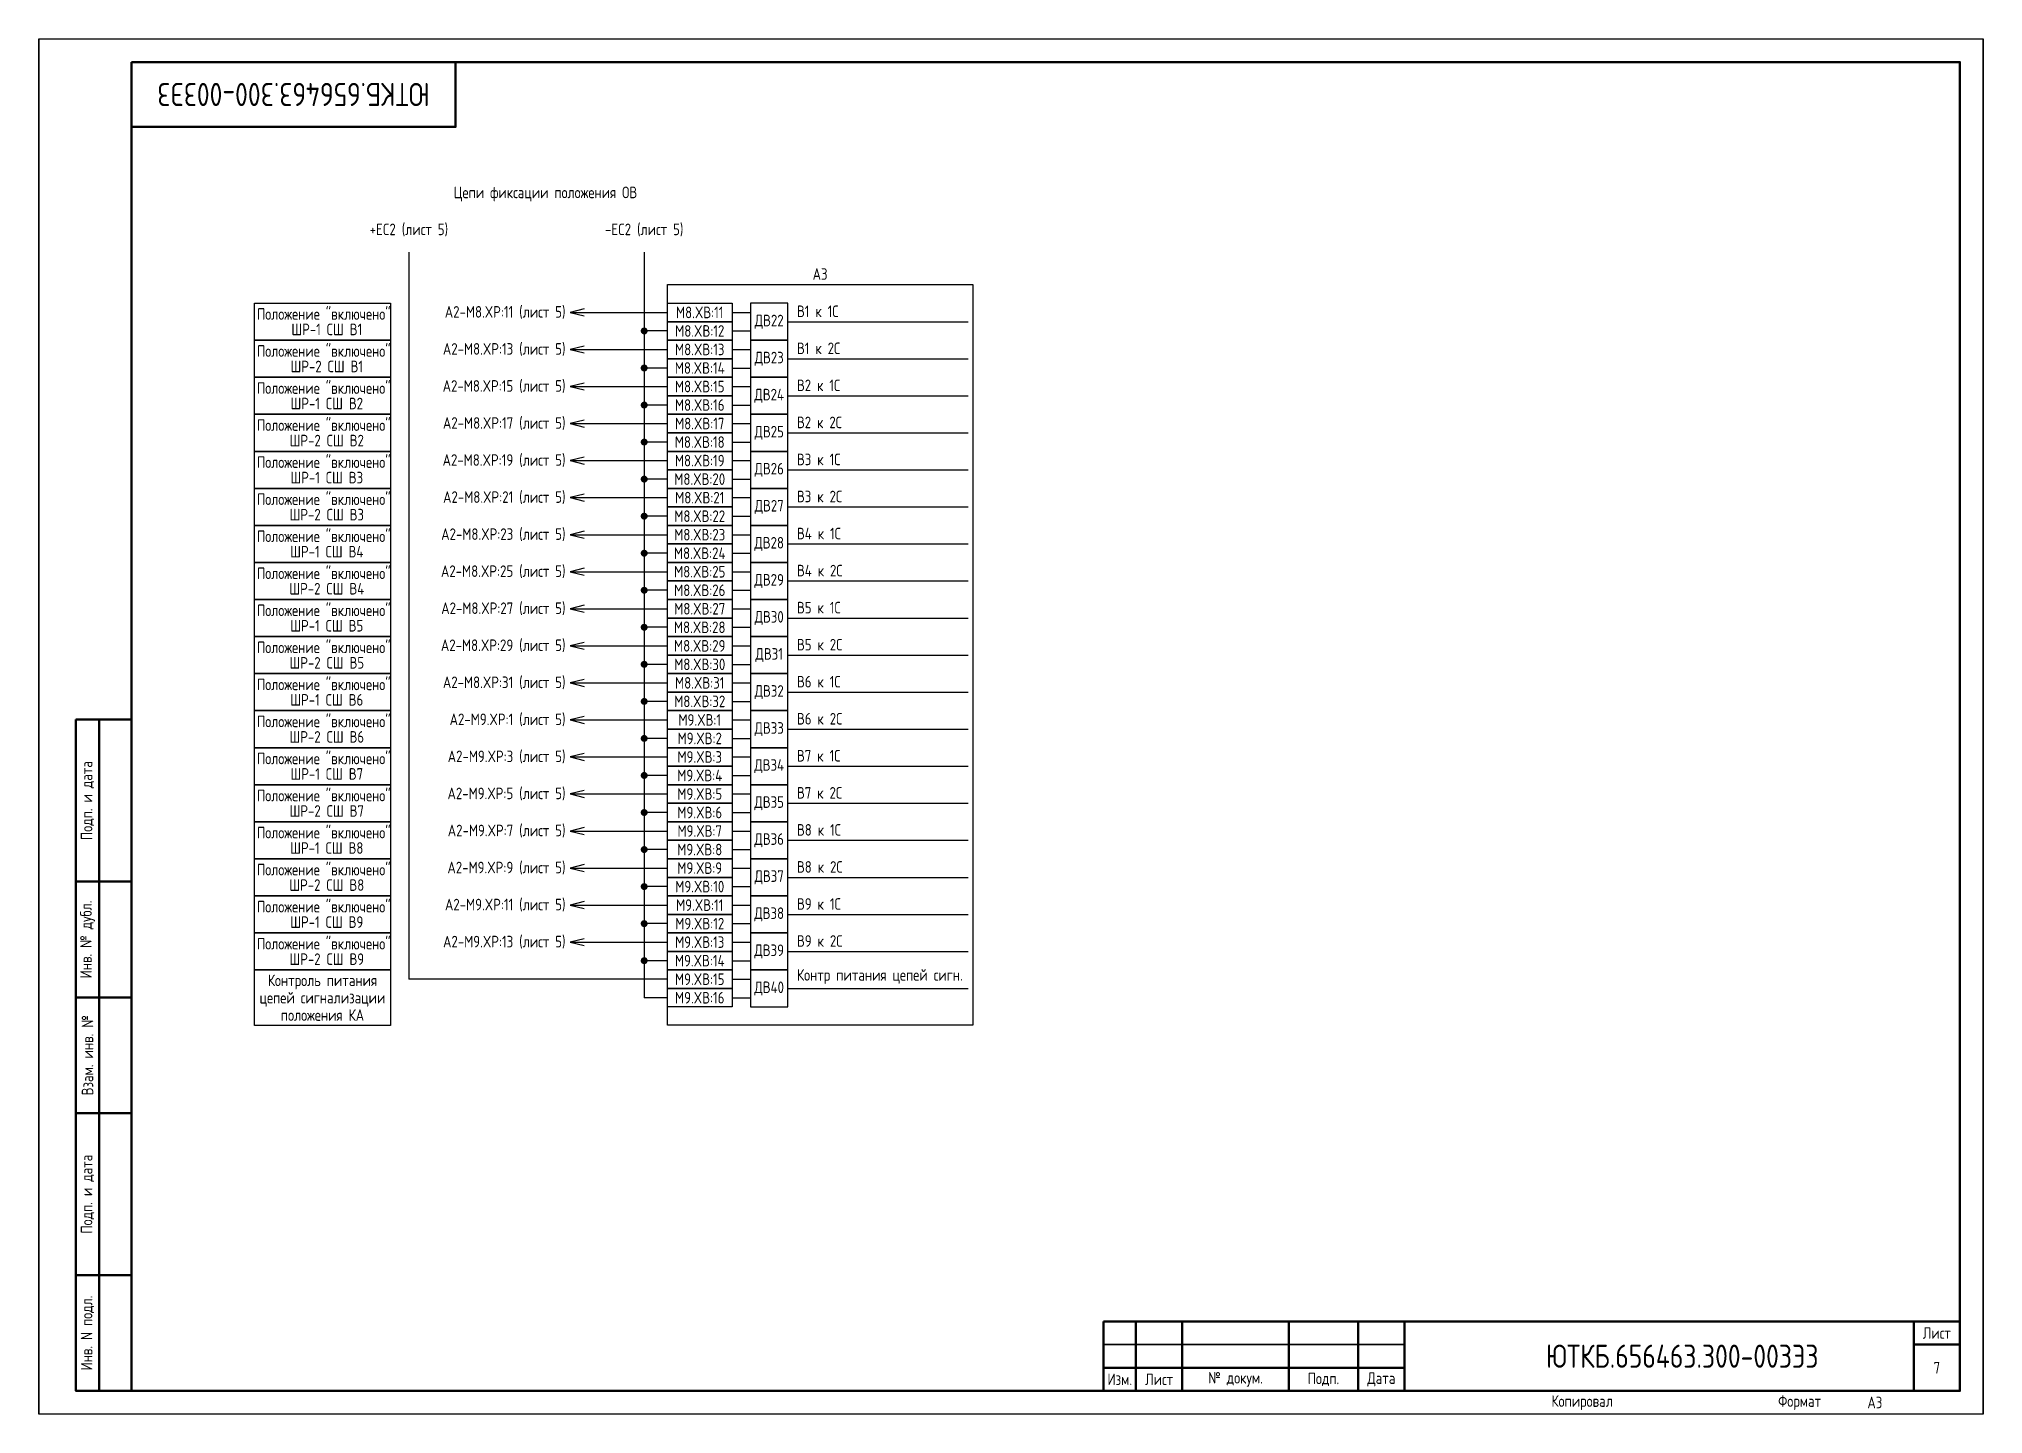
# Paper-space layout '7 Э3' of a CAD drawing. Header units: millimetres. Extents: x 1442 to 1677, y 22 to 188.
# The model-space entities are those that its viewports show. They can reach past a viewport. Long polylines and large blocks are cut down to what shows.
import ezdxf

# ---------------------------------------------------------------- set-up
doc = ezdxf.new("R2010")
doc.units = ezdxf.units.MM
doc.styles.add('Gost_type_A', font='GOST_A.TTF')

# ---------------------------------------------------------------- blocks, each defined once
blk = doc.blocks.new('Формат_А3')
blk.add_lwpolyline([(-420, 297), (0, 297), (0, 0), (-420, 0)], close=True)
at = {"lineweight": 50}
blk.add_lwpolyline([(-400, 292), (-5, 292), (-5, 5), (-400, 5)], close=True, dxfattribs=at)
blk = doc.blocks.new('Штамп малый нижний')
at = {"lineweight": 50}
for points in [[(-185, 15), (-178, 15), (-178, 5), (-185, 5)], [(-178, 15), (-168, 15), (-168, 5), (-178, 5)], [(-168, 15), (-145, 15), (-145, 5), (-168, 5)], [(-145, 15), (-130, 15), (-130, 5), (-145, 5)], [(-130, 15), (-120, 15), (-120, 5), (-130, 5)], [(-120, 15), (-10, 15), (-10, 0), (-120, 0)], [(-10, 15), (0, 15), (0, 10), (-10, 10)], [(-10, 10), (0, 10), (0, 0), (-10, 0)], [(-185, 5), (-178, 5), (-178, 0), (-185, 0)], [(-178, 5), (-168, 5), (-168, 0), (-178, 0)], [(-168, 5), (-145, 5), (-145, 0), (-168, 0)], [(-145, 5), (-130, 5), (-130, 0), (-145, 0)], [(-130, 5), (-120, 5), (-120, 0), (-130, 0)]]:
    blk.add_lwpolyline(points, close=True, dxfattribs=at)
for points in [[(-185, 15), (-178, 15), (-178, 10), (-185, 10)], [(-178, 15), (-168, 15), (-168, 10), (-178, 10)], [(-168, 15), (-145, 15), (-145, 10), (-168, 10)], [(-145, 15), (-130, 15), (-130, 10), (-145, 10)], [(-130, 15), (-120, 15), (-120, 10), (-130, 10)], [(-185, 10), (-178, 10), (-178, 5), (-185, 5)], [(-178, 10), (-168, 10), (-168, 5), (-178, 5)], [(-168, 10), (-145, 10), (-145, 5), (-168, 5)], [(-145, 10), (-130, 10), (-130, 5), (-145, 5)], [(-130, 10), (-120, 10), (-120, 5), (-130, 5)]]:
    blk.add_lwpolyline(points, close=True)
at = {"char_height": 2.5, "style": 'Gost_type_A'}
for s, insert, width, attachment_point in [('Лист', (-5, 12.5), 10, 5), ('Изм.', (-181.5, 2.5), 7, 5), ('Лист', (-173, 2.5), 10, 5), ('№ докум.', (-156.5, 2.5), 23, 5), ('Подп.', (-137.5, 2.5), 15, 5), ('Дата', (-125, 2.5), 10, 5), ('Копировал', (-75, -2.53), 13.1202, 6), ('Формат', (-30, -2.53), 13.1202, 6)]:
    blk.add_mtext(s, dxfattribs=dict(at, insert=insert, width=width, attachment_point=attachment_point))
blk = doc.blocks.new('Штамп левый нижний')
at = {"lineweight": 50}
for points in [[(-12, 145), (-7, 145), (-7, 110), (-12, 110)], [(-7, 145), (0, 145), (0, 110), (-7, 110)], [(-12, 110), (-7, 110), (-7, 85), (-12, 85)], [(-7, 110), (0, 110), (0, 85), (-7, 85)], [(-12, 85), (-7, 85), (-7, 60), (-12, 60)], [(-7, 85), (0, 85), (0, 60), (-7, 60)], [(-12, 60), (-7, 60), (-7, 25), (-12, 25)], [(-7, 60), (0, 60), (0, 25), (-7, 25)], [(-12, 25), (-7, 25), (-7, 0), (-12, 0)], [(-7, 25), (0, 25), (0, 0), (-7, 0)]]:
    blk.add_lwpolyline(points, close=True, dxfattribs=at)
at = {"char_height": 2.5, "attachment_point": 5, "rotation": 90, "style": 'Gost_type_A'}
for s, insert, width in [('Подп. и дата', (-9.5, 127.5), 35), ('Инв. № дубл.', (-9.5, 97.5), 25), ('Взам. инв. №', (-9.5, 72.5), 25), ('Подп. и дата', (-9.5, 42.5), 35), ('Инв. N подл.', (-9.5, 12.5), 25)]:
    blk.add_mtext(s, dxfattribs=dict(at, insert=insert, width=width))
blk = doc.blocks.new('Штамп угловой верхний')
at = {"lineweight": 50}
blk.add_lwpolyline([(0, 0), (70, 0), (70, -14), (0, -14)], close=True, dxfattribs=at)
blk = doc.blocks.new('POINT')
at = {"const_width": 0.75}
blk.add_lwpolyline([(-0.375, 0, 1), (0.375, 0, 1)], format="xyb", close=True, dxfattribs=at)

msp = doc.modelspace()

# ---------------------------------------------------------------- linework, layer by layer
for p, q in [((2599.93, 250.93), (2599.93, 93.92)), ((2650.76, 250.93), (2650.76, 89.92)), ((2634.76, 237.92), (2655.76, 237.92)), ((2669.76, 237.92), (2673.76, 237.92)), ((2681.76, 235.92), (2720.76, 235.92)), ((2655.76, 233.92), (2650.76, 233.92)), ((2669.76, 233.92), (2673.76, 233.92)), ((2634.76, 229.92), (2655.76, 229.92)), ((2669.76, 229.92), (2673.76, 229.92)), ((2681.76, 227.92), (2720.76, 227.92)), ((2655.76, 225.92), (2650.76, 225.92)), ((2669.76, 225.92), (2673.76, 225.92)), ((2634.76, 221.92), (2655.76, 221.92)), ((2669.76, 221.92), (2673.76, 221.92)), ((2681.76, 219.92), (2720.76, 219.92)), ((2655.76, 217.92), (2650.76, 217.92)), ((2669.76, 217.92), (2673.76, 217.92)), ((2634.76, 213.92), (2655.76, 213.92)), ((2669.76, 213.92), (2673.76, 213.92)), ((2681.76, 211.92), (2720.76, 211.92)), ((2634.76, 205.92), (2655.76, 205.92)), ((2655.76, 209.92), (2650.76, 209.92)), ((2669.76, 209.92), (2673.76, 209.92)), ((2669.76, 205.92), (2673.76, 205.92)), ((2655.76, 201.92), (2650.76, 201.92)), ((2669.76, 201.92), (2673.76, 201.92)), ((2681.76, 203.92), (2720.76, 203.92)), ((2634.76, 197.92), (2655.76, 197.92)), ((2669.76, 197.92), (2673.76, 197.92)), ((2655.76, 193.92), (2650.76, 193.92)), ((2669.76, 193.92), (2673.76, 193.92)), ((2681.76, 195.92), (2720.76, 195.92)), ((2634.76, 189.92), (2655.76, 189.92)), ((2669.76, 189.92), (2673.76, 189.92)), ((2655.76, 185.92), (2650.76, 185.92)), ((2669.76, 185.92), (2673.76, 185.92)), ((2681.76, 187.92), (2720.76, 187.92)), ((2634.76, 181.92), (2655.76, 181.92)), ((2669.76, 181.92), (2673.76, 181.92)), ((2655.76, 177.92), (2650.76, 177.92)), ((2669.76, 177.92), (2673.76, 177.92)), ((2681.76, 179.92), (2720.76, 179.92)), ((2634.76, 173.92), (2655.76, 173.92)), ((2669.76, 173.92), (2673.76, 173.92)), ((2655.76, 169.92), (2650.76, 169.92)), ((2669.76, 169.92), (2673.76, 169.92)), ((2681.76, 171.92), (2720.76, 171.92)), ((2634.76, 165.92), (2655.76, 165.92)), ((2669.76, 165.92), (2673.76, 165.92)), ((2681.76, 163.92), (2720.76, 163.92)), ((2655.76, 161.92), (2650.76, 161.92)), ((2669.76, 161.92), (2673.76, 161.92)), ((2634.76, 157.92), (2655.76, 157.92)), ((2669.76, 157.92), (2673.76, 157.92)), ((2681.76, 155.92), (2720.76, 155.92)), ((2655.76, 153.92), (2650.76, 153.92)), ((2669.76, 153.92), (2673.76, 153.92)), ((2634.76, 149.92), (2655.76, 149.92)), ((2669.76, 149.92), (2673.76, 149.92)), ((2681.76, 147.92), (2720.76, 147.92)), ((2655.76, 145.92), (2650.76, 145.92)), ((2669.76, 145.92), (2673.76, 145.92)), ((2634.76, 141.92), (2655.76, 141.92)), ((2669.76, 141.92), (2673.76, 141.92)), ((2681.76, 139.92), (2720.76, 139.92)), ((2655.76, 137.92), (2650.76, 137.92)), ((2669.76, 137.92), (2673.76, 137.92)), ((2634.76, 133.92), (2655.76, 133.92)), ((2669.76, 133.92), (2673.76, 133.92)), ((2681.76, 131.92), (2720.76, 131.92)), ((2655.76, 129.92), (2650.76, 129.92)), ((2669.76, 129.92), (2673.76, 129.92)), ((2634.76, 125.92), (2655.76, 125.92)), ((2655.76, 121.92), (2650.76, 121.92)), ((2669.76, 125.92), (2673.76, 125.92)), ((2669.76, 121.92), (2673.76, 121.92)), ((2681.76, 123.92), (2720.76, 123.92)), ((2634.76, 117.92), (2655.76, 117.92)), ((2669.76, 117.92), (2673.76, 117.92)), ((2655.76, 113.92), (2650.76, 113.92)), ((2669.76, 113.92), (2673.76, 113.92)), ((2681.76, 115.92), (2720.76, 115.92)), ((2634.76, 109.92), (2655.76, 109.92)), ((2669.76, 109.92), (2673.76, 109.92)), ((2655.76, 105.92), (2650.76, 105.92)), ((2669.76, 105.92), (2673.76, 105.92)), ((2681.76, 107.92), (2720.76, 107.92)), ((2634.76, 101.92), (2655.76, 101.92)), ((2669.76, 101.92), (2673.76, 101.92)), ((2655.76, 97.92), (2650.76, 97.92)), ((2669.76, 97.92), (2673.76, 97.92)), ((2681.76, 99.92), (2720.76, 99.92)), ((2655.76, 93.92), (2599.93, 93.92)), ((2669.76, 93.92), (2673.76, 93.92)), ((2655.76, 89.92), (2650.76, 89.92)), ((2669.76, 89.92), (2673.76, 89.92)), ((2681.76, 91.92), (2720.76, 91.92))]:
    msp.add_line(p, q)
for points in [[(2655.76, 243.96), (2721.76, 243.96), (2721.76, 83.99), (2655.76, 83.99)], [(2595.93, 231.92), (2566.55, 231.92), (2566.55, 239.92), (2595.93, 239.92)], [(2655.76, 239.92), (2669.76, 239.92), (2669.76, 235.92), (2655.76, 235.92)], [(2655.76, 235.92), (2669.76, 235.92), (2669.76, 231.92), (2655.76, 231.92)], [(2595.93, 223.92), (2566.55, 223.92), (2566.55, 231.92), (2595.93, 231.92)], [(2655.76, 231.92), (2669.76, 231.92), (2669.76, 227.92), (2655.76, 227.92)], [(2655.76, 227.92), (2669.76, 227.92), (2669.76, 223.92), (2655.76, 223.92)], [(2595.93, 215.92), (2566.55, 215.92), (2566.55, 223.92), (2595.93, 223.92)], [(2655.76, 223.92), (2669.76, 223.92), (2669.76, 219.92), (2655.76, 219.92)], [(2655.76, 219.92), (2669.76, 219.92), (2669.76, 215.92), (2655.76, 215.92)], [(2595.93, 207.92), (2566.55, 207.92), (2566.55, 215.92), (2595.93, 215.92)], [(2655.76, 215.92), (2669.76, 215.92), (2669.76, 211.92), (2655.76, 211.92)], [(2655.76, 211.92), (2669.76, 211.92), (2669.76, 207.92), (2655.76, 207.92)], [(2595.93, 199.92), (2566.55, 199.92), (2566.55, 207.92), (2595.93, 207.92)], [(2655.76, 207.92), (2669.76, 207.92), (2669.76, 203.92), (2655.76, 203.92)], [(2655.76, 203.92), (2669.76, 203.92), (2669.76, 199.92), (2655.76, 199.92)], [(2595.93, 191.92), (2566.55, 191.92), (2566.55, 199.92), (2595.93, 199.92)], [(2655.76, 199.92), (2669.76, 199.92), (2669.76, 195.92), (2655.76, 195.92)], [(2655.76, 195.92), (2669.76, 195.92), (2669.76, 191.92), (2655.76, 191.92)], [(2595.93, 183.92), (2566.55, 183.92), (2566.55, 191.92), (2595.93, 191.92)], [(2655.76, 191.92), (2669.76, 191.92), (2669.76, 187.92), (2655.76, 187.92)], [(2655.76, 187.92), (2669.76, 187.92), (2669.76, 183.92), (2655.76, 183.92)], [(2595.93, 175.92), (2566.55, 175.92), (2566.55, 183.92), (2595.93, 183.92)], [(2655.76, 183.92), (2669.76, 183.92), (2669.76, 179.92), (2655.76, 179.92)], [(2655.76, 179.92), (2669.76, 179.92), (2669.76, 175.92), (2655.76, 175.92)], [(2595.93, 167.92), (2566.55, 167.92), (2566.55, 175.92), (2595.93, 175.92)], [(2655.76, 175.92), (2669.76, 175.92), (2669.76, 171.92), (2655.76, 171.92)], [(2655.76, 171.92), (2669.76, 171.92), (2669.76, 167.92), (2655.76, 167.92)], [(2595.93, 159.92), (2566.55, 159.92), (2566.55, 167.92), (2595.93, 167.92)], [(2655.76, 167.92), (2669.76, 167.92), (2669.76, 163.92), (2655.76, 163.92)], [(2655.76, 163.92), (2669.76, 163.92), (2669.76, 159.92), (2655.76, 159.92)], [(2595.93, 151.92), (2566.55, 151.92), (2566.55, 159.92), (2595.93, 159.92)], [(2655.76, 159.92), (2669.76, 159.92), (2669.76, 155.92), (2655.76, 155.92)], [(2655.76, 155.92), (2669.76, 155.92), (2669.76, 151.92), (2655.76, 151.92)], [(2595.93, 143.92), (2566.55, 143.92), (2566.55, 151.92), (2595.93, 151.92)], [(2655.76, 151.92), (2669.76, 151.92), (2669.76, 147.92), (2655.76, 147.92)], [(2655.76, 147.92), (2669.76, 147.92), (2669.76, 143.92), (2655.76, 143.92)], [(2595.93, 135.92), (2566.55, 135.92), (2566.55, 143.92), (2595.93, 143.92)], [(2655.76, 143.92), (2669.76, 143.92), (2669.76, 139.92), (2655.76, 139.92)], [(2655.76, 139.92), (2669.76, 139.92), (2669.76, 135.92), (2655.76, 135.92)], [(2595.93, 127.92), (2566.55, 127.92), (2566.55, 135.92), (2595.93, 135.92)], [(2655.76, 135.92), (2669.76, 135.92), (2669.76, 131.92), (2655.76, 131.92)], [(2655.76, 131.92), (2669.76, 131.92), (2669.76, 127.92), (2655.76, 127.92)], [(2595.93, 119.92), (2566.55, 119.92), (2566.55, 127.92), (2595.93, 127.92)], [(2655.76, 127.92), (2669.76, 127.92), (2669.76, 123.92), (2655.76, 123.92)], [(2655.76, 123.92), (2669.76, 123.92), (2669.76, 119.92), (2655.76, 119.92)], [(2595.93, 111.92), (2566.55, 111.92), (2566.55, 119.92), (2595.93, 119.92)], [(2655.76, 119.92), (2669.76, 119.92), (2669.76, 115.92), (2655.76, 115.92)], [(2655.76, 115.92), (2669.76, 115.92), (2669.76, 111.92), (2655.76, 111.92)], [(2595.93, 103.92), (2566.55, 103.92), (2566.55, 111.92), (2595.93, 111.92)], [(2655.76, 111.92), (2669.76, 111.92), (2669.76, 107.92), (2655.76, 107.92)], [(2655.76, 107.92), (2669.76, 107.92), (2669.76, 103.92), (2655.76, 103.92)], [(2595.93, 95.92), (2566.55, 95.92), (2566.55, 103.92), (2595.93, 103.92)], [(2655.76, 103.92), (2669.76, 103.92), (2669.76, 99.92), (2655.76, 99.92)], [(2655.76, 99.92), (2669.76, 99.92), (2669.76, 95.92), (2655.76, 95.92)], [(2595.93, 83.92), (2566.55, 83.92), (2566.55, 95.92), (2595.93, 95.92)], [(2655.76, 95.92), (2669.76, 95.92), (2669.76, 91.92), (2655.76, 91.92)], [(2655.76, 91.92), (2669.76, 91.92), (2669.76, 87.92), (2655.76, 87.92)]]:
    msp.add_lwpolyline(points, close=True)
at = {"ltscale": 4}
for points in [[(2673.76, 231.92), (2681.76, 231.92), (2681.76, 239.92), (2673.76, 239.92)], [(2673.76, 223.92), (2681.76, 223.92), (2681.76, 231.92), (2673.76, 231.92)], [(2673.76, 215.92), (2681.76, 215.92), (2681.76, 223.92), (2673.76, 223.92)], [(2673.76, 207.92), (2681.76, 207.92), (2681.76, 215.92), (2673.76, 215.92)], [(2673.76, 199.92), (2681.76, 199.92), (2681.76, 207.92), (2673.76, 207.92)], [(2673.76, 191.92), (2681.76, 191.92), (2681.76, 199.92), (2673.76, 199.92)], [(2673.76, 183.92), (2681.76, 183.92), (2681.76, 191.92), (2673.76, 191.92)], [(2673.76, 175.92), (2681.76, 175.92), (2681.76, 183.92), (2673.76, 183.92)], [(2673.76, 167.92), (2681.76, 167.92), (2681.76, 175.92), (2673.76, 175.92)], [(2673.76, 159.92), (2681.76, 159.92), (2681.76, 167.92), (2673.76, 167.92)], [(2673.76, 151.92), (2681.76, 151.92), (2681.76, 159.92), (2673.76, 159.92)], [(2673.76, 143.92), (2681.76, 143.92), (2681.76, 151.92), (2673.76, 151.92)], [(2673.76, 135.92), (2681.76, 135.92), (2681.76, 143.92), (2673.76, 143.92)], [(2673.76, 127.92), (2681.76, 127.92), (2681.76, 135.92), (2673.76, 135.92)], [(2673.76, 119.92), (2681.76, 119.92), (2681.76, 127.92), (2673.76, 127.92)], [(2673.76, 111.92), (2681.76, 111.92), (2681.76, 119.92), (2673.76, 119.92)], [(2673.76, 103.92), (2681.76, 103.92), (2681.76, 111.92), (2673.76, 111.92)], [(2673.76, 95.92), (2681.76, 95.92), (2681.76, 103.92), (2673.76, 103.92)], [(2673.76, 87.92), (2681.76, 87.92), (2681.76, 95.92), (2673.76, 95.92)]]:
    msp.add_lwpolyline(points, close=True, dxfattribs=at)
for points in [[(2637.76, 238.67), (2634.76, 237.92), (2637.76, 237.17)], [(2637.76, 230.67), (2634.76, 229.92), (2637.76, 229.17)], [(2637.76, 222.67), (2634.76, 221.92), (2637.76, 221.17)], [(2637.76, 214.67), (2634.76, 213.92), (2637.76, 213.17)], [(2637.76, 206.67), (2634.76, 205.92), (2637.76, 205.17)], [(2637.76, 198.67), (2634.76, 197.92), (2637.76, 197.17)], [(2637.76, 190.67), (2634.76, 189.92), (2637.76, 189.17)], [(2637.76, 182.67), (2634.76, 181.92), (2637.76, 181.17)], [(2637.76, 174.67), (2634.76, 173.92), (2637.76, 173.17)], [(2637.76, 166.67), (2634.76, 165.92), (2637.76, 165.17)], [(2637.76, 158.67), (2634.76, 157.92), (2637.76, 157.17)], [(2637.76, 150.67), (2634.76, 149.92), (2637.76, 149.17)], [(2637.76, 142.67), (2634.76, 141.92), (2637.76, 141.17)], [(2637.76, 134.67), (2634.76, 133.92), (2637.76, 133.17)], [(2637.76, 126.67), (2634.76, 125.92), (2637.76, 125.17)], [(2637.76, 118.67), (2634.76, 117.92), (2637.76, 117.17)], [(2637.76, 110.67), (2634.76, 109.92), (2637.76, 109.17)], [(2637.76, 102.67), (2634.76, 101.92), (2637.76, 101.17)]]:
    msp.add_lwpolyline(points)

# ---------------------------------------------------------------- block references
for name, p in [('Формат_А3', (2520, 0)), ('Формат_А3', (2940, 0)), ('Формат_А3', (3360, 0)), ('Штамп угловой верхний', (2540, 292)), ('POINT', (2650.76, 233.92)), ('POINT', (2650.76, 225.92)), ('POINT', (2650.76, 217.92)), ('POINT', (2650.76, 209.92)), ('POINT', (2650.76, 201.92)), ('POINT', (2650.76, 193.92)), ('POINT', (2650.76, 185.92)), ('POINT', (2650.76, 177.92)), ('POINT', (2650.76, 169.92)), ('POINT', (2650.76, 161.92)), ('POINT', (2650.76, 153.92)), ('Штамп левый нижний', (2540, 5)), ('POINT', (2650.76, 145.92)), ('POINT', (2650.76, 137.92)), ('POINT', (2650.76, 129.92)), ('POINT', (2650.76, 121.92)), ('POINT', (2650.76, 113.92)), ('POINT', (2650.76, 105.92)), ('POINT', (2650.76, 97.92)), ('Штамп малый нижний', (2935, 5))]:
    msp.add_blockref(name, p)

# ---------------------------------------------------------------- texts
at = {"insert": (2575, 285), "char_height": 5, "width": 70, "attachment_point": 5, "rotation": 180, "style": 'Gost_type_A'}
msp.add_mtext('ЮТКБ.656463.300-003Э3', dxfattribs=at)
at = {"char_height": 2.5, "style": 'Gost_type_A'}
for s, insert, width, attachment_point, line_spacing_factor in [('Цепи фиксации положения ОВ', (2629.43, 263.5), 181, 5, 0.9), ('A3', (2688.76, 244.96), 66, 8, 0.9), ('A2-M8.XP:11 (лист 5)', (2633.76, 237.92), 31, 6, 0.8), ('\\pxsm0.8;Положение "включено"\\P ШР-1 СШ В1', (2581.55, 235.92), 32.8986, 5, 0.9), ('\\pxsm0.8;Положение "включено"\\P ШР-2 СШ В1', (2581.55, 227.92), 32.8986, 5, 0.9), ('A2-M8.XP:13 (лист 5)', (2633.76, 229.92), 31, 6, 0.8), ('\\pxsm0.8;Положение "включено"\\P ШР-1 СШ В2', (2581.55, 219.92), 32.8986, 5, 0.9), ('A2-M8.XP:15 (лист 5)', (2633.76, 221.92), 31, 6, 0.8), ('\\pxsm0.8;Положение "включено"\\P ШР-2 СШ В2', (2581.55, 211.92), 32.8986, 5, 0.9), ('A2-M8.XP:17 (лист 5)', (2633.76, 213.92), 31, 6, 0.8), ('\\pxsm0.8;Положение "включено"\\P ШР-1 СШ В3', (2581.55, 203.92), 32.8986, 5, 0.9), ('A2-M8.XP:19 (лист 5)', (2633.76, 205.92), 31, 6, 0.8), ('\\pxsm0.8;Положение "включено"\\P ШР-2 СШ В3', (2581.55, 195.92), 32.8986, 5, 0.9), ('A2-M8.XP:21 (лист 5)', (2633.76, 197.92), 31, 6, 0.8), ('\\pxsm0.8;Положение "включено"\\P ШР-1 СШ В4', (2581.55, 187.92), 32.8986, 5, 0.9), ('A2-M8.XP:23 (лист 5)', (2633.76, 189.92), 31, 6, 0.8), ('\\pxsm0.8;Положение "включено"\\P ШР-2 СШ В4', (2581.55, 179.92), 32.8986, 5, 0.9), ('A2-M8.XP:25 (лист 5)', (2633.76, 181.92), 31, 6, 0.8), ('\\pxsm0.8;Положение "включено"\\P ШР-1 СШ В5', (2581.55, 171.92), 32.8986, 5, 0.9), ('A2-M8.XP:27 (лист 5)', (2633.76, 173.92), 31, 6, 0.8), ('\\pxsm0.8;Положение "включено"\\P ШР-2 СШ В5', (2581.55, 163.92), 32.8986, 5, 0.9), ('A2-M8.XP:29 (лист 5)', (2633.76, 165.92), 31, 6, 0.8), ('\\pxsm0.8;Положение "включено"\\P ШР-1 СШ В6', (2581.55, 155.92), 32.8986, 5, 0.9), ('A2-M8.XP:31 (лист 5)', (2633.76, 157.92), 31, 6, 0.8), ('\\pxsm0.8;Положение "включено"\\P ШР-2 СШ В6', (2581.55, 147.92), 32.8986, 5, 0.9), ('A2-M9.XP:1 (лист 5)', (2633.76, 149.92), 31, 6, 0.8), ('\\pxsm0.8;Положение "включено"\\P ШР-1 СШ В7', (2581.55, 139.92), 32.8986, 5, 0.9), ('A2-M9.XP:3 (лист 5)', (2633.76, 141.92), 31, 6, 0.8), ('\\pxsm0.8;Положение "включено"\\P ШР-2 СШ В7', (2581.55, 131.92), 32.8986, 5, 0.9), ('A2-M9.XP:5 (лист 5)', (2633.76, 133.92), 31, 6, 0.8), ('\\pxsm0.8;Положение "включено"\\P ШР-1 СШ В8', (2581.55, 123.92), 32.8986, 5, 0.9), ('A2-M9.XP:7 (лист 5)', (2633.76, 125.92), 31, 6, 0.8), ('\\pxsm0.8;Положение "включено"\\P ШР-2 СШ В8', (2581.55, 115.92), 32.8986, 5, 0.9), ('A2-M9.XP:9 (лист 5)', (2633.76, 117.92), 31, 6, 0.8), ('\\pxsm0.8;Положение "включено"\\P ШР-1 СШ В9', (2581.55, 107.92), 32.8986, 5, 0.9), ('A2-M9.XP:11 (лист 5)', (2633.76, 109.92), 31, 6, 0.8), ('\\pxsm0.8;Положение "включено"\\P ШР-2 СШ В9', (2581.55, 99.92), 32.8986, 5, 0.9), ('A2-M9.XP:13 (лист 5)', (2633.76, 101.92), 31, 6, 0.8), ('Контроль питания цепей сигнализации положения КА', (2581.26, 89.92), 28, 5, 0.9)]:
    msp.add_mtext(s, dxfattribs=dict(at, insert=insert, width=width, attachment_point=attachment_point, line_spacing_factor=line_spacing_factor))
at = {"style": 'Gost_type_A'}
for s, insert, char_height, width, attachment_point in [('+EC2 (лист 5)', (2599.93, 254.36), 2.5, 33.3048, 8), ('-EC2 (лист 5)', (2650.76, 254.36), 2.5, 29.4206, 8), ('В1 к 1С', (2683.76, 236.92), 2.5, 27.8465, 7), ('M8.XВ:11', (2662.76, 237.92), 2.5, 14, 5), ('ДВ22', (2677.76, 235.92), 2.5, 7.9998, 5), ('M8.XВ:13', (2662.76, 229.92), 2.5, 14, 5), ('M8.XВ:12', (2662.76, 233.92), 2.5, 14, 5), ('В1 к 2С', (2683.76, 228.92), 2.5, 27.8465, 7), ('M8.XВ:14', (2662.76, 225.92), 2.5, 14, 5), ('ДВ23', (2677.76, 227.92), 2.5, 7.9998, 5), ('M8.XВ:15', (2662.76, 221.92), 2.5, 14, 5), ('В2 к 1С', (2683.76, 220.92), 2.5, 27.8465, 7), ('M8.XВ:16', (2662.76, 217.92), 2.5, 14, 5), ('ДВ24', (2677.76, 219.92), 2.5, 7.9998, 5), ('M8.XВ:17', (2662.76, 213.92), 2.5, 14, 5), ('В2 к 2С', (2683.76, 212.92), 2.5, 27.8465, 7), ('M8.XВ:18', (2662.76, 209.92), 2.5, 14, 5), ('ДВ25', (2677.76, 211.92), 2.5, 7.9998, 5), ('M8.XВ:19', (2662.76, 205.92), 2.5, 14, 5), ('В3 к 1С', (2683.76, 204.92), 2.5, 27.8465, 7), ('M8.XВ:20', (2662.76, 201.92), 2.5, 14, 5), ('ДВ26', (2677.76, 203.92), 2.5, 7.9998, 5), ('M8.XВ:21', (2662.76, 197.92), 2.5, 14, 5), ('ДВ27', (2677.76, 195.92), 2.5, 7.9998, 5), ('В3 к 2С', (2683.76, 196.92), 2.5, 35.933, 7), ('M8.XВ:22', (2662.76, 193.92), 2.5, 14, 5), ('M8.XВ:23', (2662.76, 189.92), 2.5, 14, 5), ('ДВ28', (2677.76, 187.92), 2.5, 7.9998, 5), ('В4 к 1С', (2683.76, 188.92), 2.5, 41.868, 7), ('M8.XВ:24', (2662.76, 185.92), 2.5, 14, 5), ('M8.XВ:25', (2662.76, 181.92), 2.5, 14, 5), ('ДВ29', (2677.76, 179.92), 2.5, 7.9998, 5), ('В4 к 2С', (2683.76, 180.92), 2.5, 42.9636, 7), ('M8.XВ:26', (2662.76, 177.92), 2.5, 14, 5), ('M8.XВ:27', (2662.76, 173.92), 2.5, 14, 5), ('ДВ30', (2677.76, 171.92), 2.5, 7.9998, 5), ('В5 к 1С', (2683.76, 172.92), 2.5, 40.0707, 7), ('M8.XВ:28', (2662.76, 169.92), 2.5, 14, 5), ('M8.XВ:29', (2662.76, 165.92), 2.5, 14, 5), ('ДВ31', (2677.76, 163.92), 2.5, 7.9998, 5), ('В5 к 2С', (2683.76, 164.92), 2.5, 38, 7), ('M8.XВ:30', (2662.76, 161.92), 2.5, 14, 5), ('M8.XВ:31', (2662.76, 157.92), 2.5, 14, 5), ('ДВ32', (2677.76, 155.92), 2.5, 7.9998, 5), ('В6 к 1С', (2683.76, 156.92), 2.5, 37, 7), ('M8.XВ:32', (2662.76, 153.92), 2.5, 14, 5), ('В6 к 2С', (2683.76, 148.92), 2.5, 38, 7), ('M9.XВ:2', (2662.76, 145.92), 2.5, 14, 5), ('M9.XВ:1', (2662.76, 149.92), 2.5, 14, 5), ('ДВ33', (2677.76, 147.92), 2.5, 7.9998, 5), ('M9.XВ:3', (2662.76, 141.92), 2.5, 14, 5), ('В7 к 1С', (2683.76, 140.92), 2.5, 38, 7), ('M9.XВ:4', (2662.76, 137.92), 2.5, 14, 5), ('ДВ34', (2677.76, 139.92), 2.5, 7.9998, 5), ('M9.XВ:5', (2662.76, 133.92), 2.5, 14, 5), ('В7 к 2С', (2683.76, 132.92), 2.5, 38, 7), ('M9.XВ:6', (2662.76, 129.92), 2.5, 14, 5), ('ДВ35', (2677.76, 131.92), 2.5, 7.9998, 5), ('M9.XВ:7', (2662.76, 125.92), 2.5, 14, 5), ('В8 к 1С', (2683.76, 124.92), 2.5, 38, 7), ('M9.XВ:8', (2662.76, 121.92), 2.5, 14, 5), ('ДВ36', (2677.76, 123.92), 2.5, 7.9998, 5), ('M9.XВ:9', (2662.76, 117.92), 2.5, 14, 5), ('В8 к 2С', (2683.76, 116.92), 2.5, 38, 7), ('M9.XВ:10', (2662.76, 113.92), 2.5, 14, 5), ('ДВ37', (2677.76, 115.92), 2.5, 7.9998, 5), ('M9.XВ:11', (2662.76, 109.92), 2.5, 14, 5), ('ДВ38', (2677.76, 107.92), 2.5, 7.9998, 5), ('В9 к 1С', (2683.76, 108.92), 2.5, 27.8465, 7), ('M9.XВ:12', (2662.76, 105.92), 2.5, 14, 5), ('M9.XВ:13', (2662.76, 101.92), 2.5, 14, 5), ('ДВ39', (2677.76, 99.92), 2.5, 7.9998, 5), ('В9 к 2С', (2683.76, 100.92), 2.5, 27.8465, 7), ('M9.XВ:14', (2662.76, 97.92), 2.5, 14, 5), ('M9.XВ:15', (2662.76, 93.92), 2.5, 14, 5), ('ДВ40', (2677.76, 91.92), 2.5, 7.9998, 5), ('Контр питания цепей сигн.', (2683.76, 92.92), 2.5, 35.7119, 7), ('M9.XВ:16', (2662.76, 89.92), 2.5, 14, 5), ('ЮТКБ.656463.300-003Э3', (2875, 12.5), 5, 120, 5), ('7', (2930, 10), 2.5, 10, 5), ('A3', (2915, 2.5), 2.5, 20, 4)]:
    msp.add_mtext(s, dxfattribs=dict(at, insert=insert, char_height=char_height, width=width, attachment_point=attachment_point))

psp = doc.layouts.new('7 Э3')

# ---------------------------------------------------------------- viewports
at = {"layer": '0'}
psp.add_viewport(center=(1559.57, 105.01), size=(235.18, 166.3039), view_center_point=(2730, 148.5), view_height=297, dxfattribs=at)

doc.saveas('drawing.dxf')
